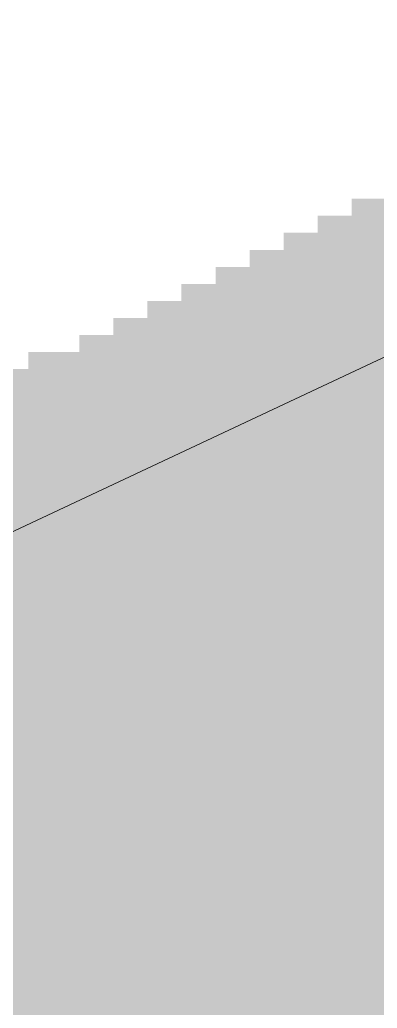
# Paper-space layout '03 3D Building and Roof' of a CAD drawing. Header units: millimetres. Extents: x 5 to 415, y 5 to 292.
# Drawn here: x 235.61 to 237.64, y 79 to 84.59 of the extents above; entities that cross this region are included whole.
import ezdxf

# ---------------------------------------------------------------- set-up
doc = ezdxf.new("R2010")
doc.units = ezdxf.units.MM
doc.layers.add('EXISTING', color=7, linetype='Continuous')
doc.layers.add('IMAGES', color=7, linetype='Continuous')

# ---------------------------------------------------------------- blocks, each defined once
blk = doc.blocks.new('SHEET_03')
at = {"layer": 'EXISTING', "color": 250, "lineweight": 9}
blk.add_line((226.0519, 77.2264), (265.0701, 95.5444), dxfattribs=at)
at = {"layer": 'IMAGES', "color": 7}
for points in [[(237.4909, 83.482), (237.6836, 83.482), (237.4909, 83.5784), (237.6836, 83.5784)], [(237.2982, 83.3856), (237.4909, 83.3856), (237.2982, 83.482), (237.4909, 83.482)], [(237.4909, 83.3856), (237.5873, 83.3856), (237.4909, 83.482), (237.5873, 83.482)], [(237.5873, 83.3856), (237.78, 83.3856), (237.5873, 83.482), (237.78, 83.482)], [(237.1055, 83.2892), (237.2018, 83.2892), (237.1055, 83.3856), (237.2018, 83.3856)], [(237.2018, 83.2892), (237.2982, 83.2892), (237.2018, 83.3856), (237.2982, 83.3856)], [(237.2982, 83.2892), (237.4909, 83.2892), (237.2982, 83.3856), (237.4909, 83.3856)], [(237.4909, 83.2892), (237.5873, 83.2892), (237.4909, 83.3856), (237.5873, 83.3856)], [(237.5873, 83.2892), (238.7436, 83.2892), (237.5873, 83.3856), (238.7436, 83.3856)], [(236.9127, 83.1928), (237.0091, 83.1928), (236.9127, 83.2892), (237.0091, 83.2892)], [(237.0091, 83.1928), (237.1055, 83.1928), (237.0091, 83.2892), (237.1055, 83.2892)], [(237.1055, 83.1928), (237.2982, 83.1928), (237.1055, 83.2892), (237.2982, 83.2892)], [(237.2982, 83.1928), (238.5509, 83.1928), (237.2982, 83.2892), (238.5509, 83.2892)], [(236.72, 83.0964), (236.8164, 83.0964), (236.72, 83.1928), (236.8164, 83.1928)], [(236.8164, 83.0964), (236.9127, 83.0964), (236.8164, 83.1928), (236.9127, 83.1928)], [(236.9127, 83.0964), (237.0091, 83.0964), (236.9127, 83.1928), (237.0091, 83.1928)], [(237.0091, 83.0964), (237.1055, 83.0964), (237.0091, 83.1928), (237.1055, 83.1928)], [(237.1055, 83.0964), (238.3582, 83.0964), (237.1055, 83.1928), (238.3582, 83.1928)], [(236.5273, 83), (236.6236, 83), (236.5273, 83.0964), (236.6236, 83.0964)], [(236.6236, 83), (236.72, 83), (236.6236, 83.0964), (236.72, 83.0964)], [(236.72, 83), (236.9127, 83), (236.72, 83.0964), (236.9127, 83.0964)], [(236.9127, 83), (237.0091, 83), (236.9127, 83.0964), (237.0091, 83.0964)], [(237.0091, 83), (238.1655, 83), (237.0091, 83.0964), (238.1655, 83.0964)], [(236.3345, 82.9036), (236.4309, 82.9036), (236.3345, 83), (236.4309, 83)], [(236.4309, 82.9036), (236.5273, 82.9036), (236.4309, 83), (236.5273, 83)], [(236.5273, 82.9036), (236.72, 82.9036), (236.5273, 83), (236.72, 83)], [(236.72, 82.9036), (237.8764, 82.9036), (236.72, 83), (237.8764, 83)], [(236.1418, 82.8072), (236.2382, 82.8072), (236.1418, 82.9036), (236.2382, 82.9036)], [(236.2382, 82.8072), (236.3345, 82.8072), (236.2382, 82.9036), (236.3345, 82.9036)], [(236.3345, 82.8072), (236.4309, 82.8072), (236.3345, 82.9036), (236.4309, 82.9036)], [(236.4309, 82.8072), (236.5273, 82.8072), (236.4309, 82.9036), (236.5273, 82.9036)], [(236.5273, 82.8072), (237.78, 82.8072), (236.5273, 82.9036), (237.78, 82.9036)], [(235.9491, 82.7108), (236.0455, 82.7108), (235.9491, 82.8072), (236.0455, 82.8072)], [(236.0455, 82.7108), (236.1418, 82.7108), (236.0455, 82.8072), (236.1418, 82.8072)], [(236.1418, 82.7108), (236.2382, 82.7108), (236.1418, 82.8072), (236.2382, 82.8072)], [(236.2382, 82.7108), (236.3345, 82.7108), (236.2382, 82.8072), (236.3345, 82.8072)], [(236.3345, 82.7108), (236.4309, 82.7108), (236.3345, 82.8072), (236.4309, 82.8072)], [(236.4309, 82.7108), (237.4909, 82.7108), (236.4309, 82.8072), (237.4909, 82.8072)], [(237.4909, 82.7108), (237.6836, 82.7108), (237.4909, 82.8072), (237.6836, 82.8072)], [(235.66, 82.6144), (235.7564, 82.6144), (235.66, 82.7108), (235.7564, 82.7108)], [(235.7564, 82.6144), (235.8527, 82.6144), (235.7564, 82.7108), (235.8527, 82.7108)], [(235.8527, 82.6144), (235.9491, 82.6144), (235.8527, 82.7108), (235.9491, 82.7108)], [(235.9491, 82.6144), (236.0455, 82.6144), (235.9491, 82.7108), (236.0455, 82.7108)], [(236.0455, 82.6144), (237.2982, 82.6144), (236.0455, 82.7108), (237.2982, 82.7108)], [(237.2982, 82.6144), (237.3945, 82.6144), (237.2982, 82.7108), (237.3945, 82.7108)], [(237.3945, 82.6144), (237.4909, 82.6144), (237.3945, 82.7108), (237.4909, 82.7108)], [(237.4909, 82.6144), (237.5873, 82.6144), (237.4909, 82.7108), (237.5873, 82.7108)], [(237.5873, 82.6144), (237.6836, 82.6144), (237.5873, 82.7108), (237.6836, 82.7108)], [(235.5636, 82.518), (235.66, 82.518), (235.5636, 82.6144), (235.66, 82.6144)], [(235.66, 82.518), (235.7564, 82.518), (235.66, 82.6144), (235.7564, 82.6144)], [(235.7564, 82.518), (235.8527, 82.518), (235.7564, 82.6144), (235.8527, 82.6144)], [(235.8527, 82.518), (235.9491, 82.518), (235.8527, 82.6144), (235.9491, 82.6144)], [(235.9491, 82.518), (237.1055, 82.518), (235.9491, 82.6144), (237.1055, 82.6144)], [(237.1055, 82.518), (237.2018, 82.518), (237.1055, 82.6144), (237.2018, 82.6144)], [(237.2018, 82.518), (237.2982, 82.518), (237.2018, 82.6144), (237.2982, 82.6144)], [(237.2982, 82.518), (237.3945, 82.518), (237.2982, 82.6144), (237.3945, 82.6144)], [(237.3945, 82.518), (237.5873, 82.518), (237.3945, 82.6144), (237.5873, 82.6144)], [(237.5873, 82.518), (237.6836, 82.518), (237.5873, 82.6144), (237.6836, 82.6144)], [(235.5636, 82.4216), (235.66, 82.4216), (235.5636, 82.518), (235.66, 82.518)], [(235.66, 82.4216), (235.7564, 82.4216), (235.66, 82.518), (235.7564, 82.518)], [(235.7564, 82.4216), (236.8164, 82.4216), (235.7564, 82.518), (236.8164, 82.518)], [(236.8164, 82.3252), (236.9127, 82.3252), (236.8164, 82.518), (236.9127, 82.518)], [(236.9127, 82.4216), (237.1055, 82.4216), (236.9127, 82.518), (237.1055, 82.518)], [(237.1055, 82.4216), (237.2018, 82.4216), (237.1055, 82.518), (237.2018, 82.518)], [(237.2018, 82.4216), (237.2982, 82.4216), (237.2018, 82.518), (237.2982, 82.518)], [(237.2982, 82.4216), (237.4909, 82.4216), (237.2982, 82.518), (237.4909, 82.518)], [(237.4909, 82.4216), (237.5873, 82.4216), (237.4909, 82.518), (237.5873, 82.518)], [(237.5873, 82.4216), (237.6836, 82.4216), (237.5873, 82.518), (237.6836, 82.518)], [(235.5636, 82.3252), (236.72, 82.3252), (235.5636, 82.4216), (236.72, 82.4216)], [(236.72, 82.3252), (236.8164, 82.3252), (236.72, 82.4216), (236.8164, 82.4216)], [(236.9127, 82.3252), (237.0091, 82.3252), (236.9127, 82.4216), (237.0091, 82.4216)], [(237.0091, 82.2288), (237.1055, 82.2288), (237.0091, 82.4216), (237.1055, 82.4216)], [(237.1055, 82.3252), (237.2018, 82.3252), (237.1055, 82.4216), (237.2018, 82.4216)], [(237.2018, 82.3252), (237.2982, 82.3252), (237.2018, 82.4216), (237.2982, 82.4216)], [(237.2982, 82.3252), (237.3945, 82.3252), (237.2982, 82.4216), (237.3945, 82.4216)], [(237.3945, 82.3252), (237.4909, 82.3252), (237.3945, 82.4216), (237.4909, 82.4216)], [(237.4909, 82.3252), (239.3218, 82.3252), (237.4909, 82.4216), (239.3218, 82.4216)], [(235.3709, 82.2288), (236.4309, 82.2288), (235.3709, 82.3252), (236.4309, 82.3252)], [(236.4309, 82.2288), (236.5273, 82.2288), (236.4309, 82.3252), (236.5273, 82.3252)], [(236.5273, 82.2288), (236.6236, 82.2288), (236.5273, 82.3252), (236.6236, 82.3252)], [(236.6236, 82.2288), (236.72, 82.2288), (236.6236, 82.3252), (236.72, 82.3252)], [(236.72, 82.2288), (236.8164, 82.2288), (236.72, 82.3252), (236.8164, 82.3252)], [(236.8164, 82.2288), (237.0091, 82.2288), (236.8164, 82.3252), (237.0091, 82.3252)], [(237.1055, 82.2288), (237.2982, 82.2288), (237.1055, 82.3252), (237.2982, 82.3252)], [(237.2982, 82.2288), (238.9364, 82.2288), (237.2982, 82.3252), (238.9364, 82.3252)], [(235.1782, 82.1324), (236.3345, 82.1324), (235.1782, 82.2288), (236.3345, 82.2288)], [(236.3345, 82.1324), (236.4309, 82.1324), (236.3345, 82.2288), (236.4309, 82.2288)], [(236.4309, 82.1324), (236.5273, 82.1324), (236.4309, 82.2288), (236.5273, 82.2288)], [(236.5273, 82.1324), (236.6236, 82.1324), (236.5273, 82.2288), (236.6236, 82.2288)], [(236.6236, 82.1324), (236.8164, 82.1324), (236.6236, 82.2288), (236.8164, 82.2288)], [(236.8164, 82.1324), (236.9127, 82.1324), (236.8164, 82.2288), (236.9127, 82.2288)], [(236.9127, 82.1324), (237.0091, 82.1324), (236.9127, 82.2288), (237.0091, 82.2288)], [(237.0091, 82.1324), (237.1055, 82.1324), (237.0091, 82.2288), (237.1055, 82.2288)], [(237.1055, 82.1324), (238.84, 82.1324), (237.1055, 82.2288), (238.84, 82.2288)], [(234.8891, 82.036), (235.9491, 82.036), (234.8891, 82.1324), (235.9491, 82.1324)], [(235.9491, 82.036), (236.0455, 82.036), (235.9491, 82.1324), (236.0455, 82.1324)], [(236.0455, 82.036), (236.2382, 82.036), (236.0455, 82.1324), (236.2382, 82.1324)], [(236.2382, 82.036), (236.3345, 82.036), (236.2382, 82.1324), (236.3345, 82.1324)], [(236.3345, 82.036), (236.4309, 82.036), (236.3345, 82.1324), (236.4309, 82.1324)], [(236.4309, 82.036), (236.6236, 82.036), (236.4309, 82.1324), (236.6236, 82.1324)], [(236.6236, 82.036), (236.72, 82.036), (236.6236, 82.1324), (236.72, 82.1324)], [(236.72, 82.036), (236.9127, 82.036), (236.72, 82.1324), (236.9127, 82.1324)], [(236.9127, 82.036), (238.84, 82.036), (236.9127, 82.1324), (238.84, 82.1324)], [(234.6, 81.9396), (235.8527, 81.9396), (234.6, 82.036), (235.8527, 82.036)], [(235.8527, 81.9396), (236.0455, 81.9396), (235.8527, 82.036), (236.0455, 82.036)], [(236.0455, 81.9396), (236.1418, 81.9396), (236.0455, 82.036), (236.1418, 82.036)], [(236.1418, 81.9396), (236.2382, 81.9396), (236.1418, 82.036), (236.2382, 82.036)], [(236.2382, 81.9396), (236.3345, 81.9396), (236.2382, 82.036), (236.3345, 82.036)], [(236.3345, 81.9396), (236.4309, 81.9396), (236.3345, 82.036), (236.4309, 82.036)], [(236.4309, 81.9396), (236.5273, 81.9396), (236.4309, 82.036), (236.5273, 82.036)], [(236.5273, 81.9396), (238.6473, 81.9396), (236.5273, 82.036), (238.6473, 82.036)], [(235.5636, 81.8432), (235.7564, 81.8432), (235.5636, 81.9396), (235.7564, 81.9396)], [(235.7564, 81.8432), (235.8527, 81.8432), (235.7564, 81.9396), (235.8527, 81.9396)], [(235.8527, 81.8432), (235.9491, 81.8432), (235.8527, 81.9396), (235.9491, 81.9396)], [(235.9491, 81.7468), (236.0455, 81.7468), (235.9491, 81.9396), (236.0455, 81.9396)], [(236.0455, 81.8432), (236.1418, 81.8432), (236.0455, 81.9396), (236.1418, 81.9396)], [(236.1418, 81.8432), (236.2382, 81.8432), (236.1418, 81.9396), (236.2382, 81.9396)], [(236.2382, 81.8432), (236.4309, 81.8432), (236.2382, 81.9396), (236.4309, 81.9396)], [(236.4309, 81.8432), (236.5273, 81.8432), (236.4309, 81.9396), (236.5273, 81.9396)], [(236.5273, 81.8432), (238.3582, 81.8432), (236.5273, 81.9396), (238.3582, 81.9396)], [(235.5636, 81.7468), (235.66, 81.7468), (235.5636, 81.8432), (235.66, 81.8432)], [(235.66, 81.7468), (235.7564, 81.7468), (235.66, 81.8432), (235.7564, 81.8432)], [(235.7564, 81.7468), (235.8527, 81.7468), (235.7564, 81.8432), (235.8527, 81.8432)], [(235.8527, 81.7468), (235.9491, 81.7468), (235.8527, 81.8432), (235.9491, 81.8432)], [(236.0455, 81.7468), (236.1418, 81.7468), (236.0455, 81.8432), (236.1418, 81.8432)], [(236.1418, 81.7468), (236.2382, 81.7468), (236.1418, 81.8432), (236.2382, 81.8432)], [(236.2382, 81.7468), (238.1655, 81.7468), (236.2382, 81.8432), (238.1655, 81.8432)], [(235.5636, 81.6504), (235.66, 81.6504), (235.5636, 81.7468), (235.66, 81.7468)], [(235.66, 81.6504), (235.7564, 81.6504), (235.66, 81.7468), (235.7564, 81.7468)], [(235.7564, 81.6504), (235.8527, 81.6504), (235.7564, 81.7468), (235.8527, 81.7468)], [(235.8527, 81.6504), (235.9491, 81.6504), (235.8527, 81.7468), (235.9491, 81.7468)], [(235.9491, 81.6504), (236.1418, 81.6504), (235.9491, 81.7468), (236.1418, 81.7468)], [(236.1418, 81.6504), (237.9727, 81.6504), (236.1418, 81.7468), (237.9727, 81.7468)], [(235.4673, 81.554), (235.66, 81.554), (235.4673, 81.6504), (235.66, 81.6504)], [(235.66, 81.554), (235.7564, 81.554), (235.66, 81.6504), (235.7564, 81.6504)], [(235.7564, 81.554), (235.8527, 81.554), (235.7564, 81.6504), (235.8527, 81.6504)], [(235.8527, 81.554), (237.5873, 81.554), (235.8527, 81.6504), (237.5873, 81.6504)], [(237.5873, 81.554), (237.6836, 81.554), (237.5873, 81.6504), (237.6836, 81.6504)], [(235.4673, 81.4576), (235.66, 81.4576), (235.4673, 81.554), (235.66, 81.554)], [(235.66, 81.4576), (237.5873, 81.4576), (235.66, 81.554), (237.5873, 81.554)], [(237.5873, 81.3612), (237.6836, 81.3612), (237.5873, 81.554), (237.6836, 81.554)], [(235.4673, 81.3612), (237.1055, 81.3612), (235.4673, 81.4576), (237.1055, 81.4576)], [(237.1055, 81.3612), (237.2018, 81.3612), (237.1055, 81.4576), (237.2018, 81.4576)], [(237.2018, 81.3612), (237.3945, 81.3612), (237.2018, 81.4576), (237.3945, 81.4576)], [(237.3945, 81.3612), (237.4909, 81.3612), (237.3945, 81.4576), (237.4909, 81.4576)], [(237.4909, 81.3612), (237.5873, 81.3612), (237.4909, 81.4576), (237.5873, 81.4576)], [(235.2745, 81.2648), (236.9127, 81.2648), (235.2745, 81.3612), (236.9127, 81.3612)], [(236.9127, 81.2648), (237.0091, 81.2648), (236.9127, 81.3612), (237.0091, 81.3612)], [(237.0091, 81.2648), (237.1055, 81.2648), (237.0091, 81.3612), (237.1055, 81.3612)], [(237.1055, 81.2648), (237.2018, 81.2648), (237.1055, 81.3612), (237.2018, 81.3612)], [(237.2018, 81.2648), (237.2982, 81.2648), (237.2018, 81.3612), (237.2982, 81.3612)], [(237.2982, 81.2648), (237.3945, 81.2648), (237.2982, 81.3612), (237.3945, 81.3612)], [(237.3945, 81.2648), (237.5873, 81.2648), (237.3945, 81.3612), (237.5873, 81.3612)], [(237.5873, 81.2648), (237.6836, 81.2648), (237.5873, 81.3612), (237.6836, 81.3612)], [(234.9855, 81.1684), (236.8164, 81.1684), (234.9855, 81.2648), (236.8164, 81.2648)], [(236.8164, 81.1684), (236.9127, 81.1684), (236.8164, 81.2648), (236.9127, 81.2648)], [(236.9127, 81.1684), (237.1055, 81.1684), (236.9127, 81.2648), (237.1055, 81.2648)], [(237.1055, 81.1684), (237.2018, 81.1684), (237.1055, 81.2648), (237.2018, 81.2648)], [(237.2018, 81.1684), (237.2982, 81.1684), (237.2018, 81.2648), (237.2982, 81.2648)], [(237.2982, 81.1684), (242.02, 81.1684), (237.2982, 81.2648), (242.02, 81.2648)], [(234.7927, 81.072), (236.5273, 81.072), (234.7927, 81.1684), (236.5273, 81.1684)], [(236.5273, 81.072), (236.6236, 81.072), (236.5273, 81.1684), (236.6236, 81.1684)], [(236.6236, 81.072), (236.8164, 81.072), (236.6236, 81.1684), (236.8164, 81.1684)], [(236.8164, 81.072), (236.9127, 81.072), (236.8164, 81.1684), (236.9127, 81.1684)], [(236.9127, 81.072), (237.0091, 81.072), (236.9127, 81.1684), (237.0091, 81.1684)], [(237.0091, 81.072), (237.1055, 81.072), (237.0091, 81.1684), (237.1055, 81.1684)], [(237.1055, 81.072), (237.2018, 81.072), (237.1055, 81.1684), (237.2018, 81.1684)], [(237.2018, 81.072), (242.02, 81.072), (237.2018, 81.1684), (242.02, 81.1684)], [(234.6964, 80.9756), (236.4309, 80.9756), (234.6964, 81.072), (236.4309, 81.072)], [(236.4309, 80.9756), (236.5273, 80.9756), (236.4309, 81.072), (236.5273, 81.072)], [(236.5273, 80.9756), (236.72, 80.9756), (236.5273, 81.072), (236.72, 81.072)], [(236.72, 80.8792), (236.8164, 80.8792), (236.72, 81.072), (236.8164, 81.072)], [(236.8164, 80.9756), (236.9127, 80.9756), (236.8164, 81.072), (236.9127, 81.072)], [(236.9127, 80.9756), (237.1055, 80.9756), (236.9127, 81.072), (237.1055, 81.072)], [(237.1055, 80.9756), (241.6345, 80.9756), (237.1055, 81.072), (241.6345, 81.072)], [(234.4073, 80.8792), (236.4309, 80.8792), (234.4073, 80.9756), (236.4309, 80.9756)], [(236.4309, 80.8792), (236.5273, 80.8792), (236.4309, 80.9756), (236.5273, 80.9756)], [(236.5273, 80.8792), (236.6236, 80.8792), (236.5273, 80.9756), (236.6236, 80.9756)], [(236.6236, 80.8792), (236.72, 80.8792), (236.6236, 80.9756), (236.72, 80.9756)], [(236.8164, 80.8792), (241.6345, 80.8792), (236.8164, 80.9756), (241.6345, 80.9756)], [(234.2145, 80.7827), (235.9491, 80.7827), (234.2145, 80.8792), (235.9491, 80.8792)], [(235.9491, 80.7827), (236.0455, 80.7827), (235.9491, 80.8792), (236.0455, 80.8792)], [(236.0455, 80.7827), (236.1418, 80.7827), (236.0455, 80.8792), (236.1418, 80.8792)], [(236.1418, 80.7827), (236.2382, 80.7827), (236.1418, 80.8792), (236.2382, 80.8792)], [(236.2382, 80.7827), (236.3345, 80.7827), (236.2382, 80.8792), (236.3345, 80.8792)], [(236.3345, 80.7827), (236.4309, 80.7827), (236.3345, 80.8792), (236.4309, 80.8792)], [(236.4309, 80.7827), (236.5273, 80.7827), (236.4309, 80.8792), (236.5273, 80.8792)], [(236.5273, 80.7827), (236.6236, 80.7827), (236.5273, 80.8792), (236.6236, 80.8792)], [(236.6236, 80.7827), (236.72, 80.7827), (236.6236, 80.8792), (236.72, 80.8792)], [(236.72, 80.7827), (241.5382, 80.7827), (236.72, 80.8792), (241.5382, 80.8792)], [(233.9255, 80.6863), (235.9491, 80.6863), (233.9255, 80.7827), (235.9491, 80.7827)], [(235.9491, 80.6863), (236.0455, 80.6863), (235.9491, 80.7827), (236.0455, 80.7827)], [(236.0455, 80.6863), (236.1418, 80.6863), (236.0455, 80.7827), (236.1418, 80.7827)], [(236.1418, 80.6863), (236.2382, 80.6863), (236.1418, 80.7827), (236.2382, 80.7827)], [(236.2382, 80.6863), (241.4418, 80.6863), (236.2382, 80.7827), (241.4418, 80.7827)], [(233.8291, 80.5899), (235.66, 80.5899), (233.8291, 80.6863), (235.66, 80.6863)], [(235.66, 80.5899), (235.7564, 80.5899), (235.66, 80.6863), (235.7564, 80.6863)], [(235.7564, 80.5899), (235.8527, 80.5899), (235.7564, 80.6863), (235.8527, 80.6863)], [(235.8527, 80.5899), (235.9491, 80.5899), (235.8527, 80.6863), (235.9491, 80.6863)], [(235.9491, 80.5899), (236.0455, 80.5899), (235.9491, 80.6863), (236.0455, 80.6863)], [(236.0455, 80.4935), (241.4418, 80.4935), (236.0455, 80.6863), (241.4418, 80.6863)], [(235.5636, 80.4935), (235.66, 80.4935), (235.5636, 80.5899), (235.66, 80.5899)], [(235.66, 80.4935), (235.7564, 80.4935), (235.66, 80.5899), (235.7564, 80.5899)], [(235.7564, 80.4935), (236.0455, 80.4935), (235.7564, 80.5899), (236.0455, 80.5899)], [(235.5636, 80.3971), (235.66, 80.3971), (235.5636, 80.4935), (235.66, 80.4935)], [(235.66, 80.3971), (241.4418, 80.3971), (235.66, 80.4935), (241.4418, 80.4935)], [(235.4673, 80.3007), (241.4418, 80.3007), (235.4673, 80.3971), (241.4418, 80.3971)], [(235.3709, 80.2043), (241.4418, 80.2043), (235.3709, 80.3007), (241.4418, 80.3007)], [(234.9855, 80.1079), (241.4418, 80.1079), (234.9855, 80.2043), (241.4418, 80.2043)], [(234.8891, 80.0115), (241.0564, 80.0115), (234.8891, 80.1079), (241.0564, 80.1079)], [(234.7927, 79.9151), (240.96, 79.9151), (234.7927, 80.0115), (240.96, 80.0115)], [(234.4073, 79.8187), (240.8636, 79.8187), (234.4073, 79.9151), (240.8636, 79.9151)], [(234.3109, 79.7223), (240.4782, 79.7223), (234.3109, 79.8187), (240.4782, 79.8187)], [(234.2145, 79.6259), (240.3818, 79.6259), (234.2145, 79.7223), (240.3818, 79.7223)], [(233.8291, 79.5295), (240.2855, 79.5295), (233.8291, 79.6259), (240.2855, 79.6259)], [(233.6364, 79.4331), (239.9, 79.4331), (233.6364, 79.5295), (239.9, 79.5295)], [(233.54, 79.3367), (239.8036, 79.3367), (233.54, 79.4331), (239.8036, 79.4331)], [(233.2509, 79.2403), (239.7073, 79.2403), (233.2509, 79.3367), (239.7073, 79.3367)], [(233.1545, 79.1439), (239.2255, 79.1439), (233.1545, 79.2403), (239.2255, 79.2403)], [(232.9618, 79.0475), (239.1291, 79.0475), (232.9618, 79.1439), (239.1291, 79.1439)], [(232.48, 78.9511), (239.1291, 78.9511), (232.48, 79.0475), (239.1291, 79.0475)]]:
    blk.add_solid(points, dxfattribs=at)

psp = doc.layouts.new('03 3D Building and Roof')

# ---------------------------------------------------------------- block references
psp.add_blockref('SHEET_03', (0, 0))

doc.saveas('drawing.dxf')
